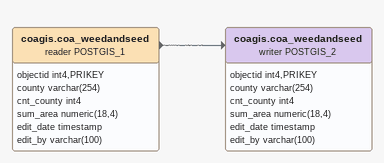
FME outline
coagis.coa_weedandseed (reader POSTGIS_1)
    attributes: objectid int4,PRIKEY, county varchar(254), cnt_county int4, sum_area numeric(18,4), edit_date timestamp, edit_by varchar(100)
    -> coagis.coa_weedandseed (writer POSTGIS_2)
coagis.coa_weedandseed (writer POSTGIS_2)
    attributes: objectid int4,PRIKEY, county varchar(254), cnt_county int4, sum_area numeric(18,4), edit_date timestamp, edit_by varchar(100)
